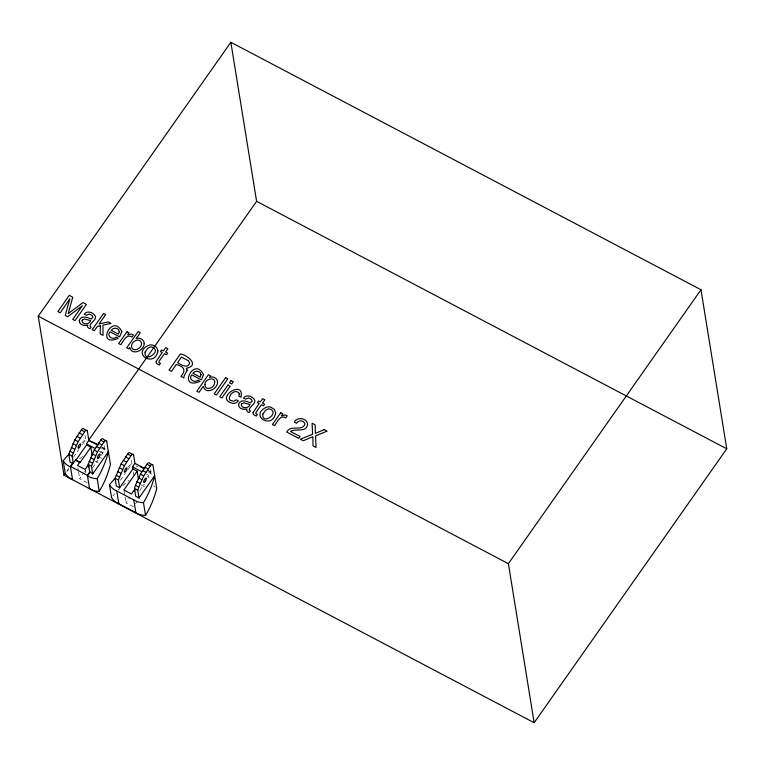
<?xml version="1.0" encoding="UTF-8"?>
<svg xmlns="http://www.w3.org/2000/svg" width="765" height="765" viewBox="0 0 765 765"><rect width="100%" height="100%" fill="white"/><g stroke="black" fill="none" stroke-linecap="round" stroke-linejoin="round"><path stroke-width="0.57" stroke-dasharray="3.83 2.87" d="M73.469 457.183L78.91 449.438M82.304 444.599L85.709 439.76A115.678 101.563 -9.2 0 0 81.53 442.878M66.756 471.355L68.812 468.429M87.239 482.705L79.684 478.727L83.653 473.086M84.313 472.139L85.642 470.255M101.305 455.309L104.901 448.892L104.212 444.647M92.508 467.826L97.92 460.119M120.43 480.238L125.192 473.468M127.908 469.595L131.991 463.791L131.035 457.9M133.521 506.736L125.967 502.758L129.935 497.116M147.243 476.519L148.946 477.408L148.601 475.285L151.011 471.862L150.495 468.677M139.679 490.594L144.308 483.996M135.501 503.915L137.49 501.094M147.999 470.274L151.011 471.862M101.888 447.305L104.901 448.892M136.113 465.962L138.178 467.052M148.477 472.474L152.598 474.644M101.162 447.898L108.372 451.694M146.593 474.233L148.601 475.285M100.483 451.264L102.491 452.316M99.259 451.589L102.663 453.377M141.095 484.924L146.756 487.907M94.812 460.893L98.589 462.882M133.301 471.9L133.865 475.371M124.093 491.187L124.838 495.816M125.03 496.973L125.967 502.758M84.944 435.046L86.082 442.084M85.269 470.552L85.623 472.76M77.887 467.673L78.432 470.991M78.604 472.101L79.684 478.727M147.846 470.752A61.401 53.904 -9.2 0 1 153.038 474.396M127.812 466.908A115.678 101.563 -9.2 0 1 131.991 463.791M112.838 495.959A115.678 101.563 -9.2 0 1 114.836 493.664M118.326 489.935A115.678 101.563 -9.2 0 1 119.77 488.491M122.754 485.66A115.678 101.563 -9.2 0 1 129.056 480.286M153.421 485.861A61.401 53.904 -9.2 0 1 155.104 487.133M99.909 457.327A61.401 53.904 -9.2 0 1 101.793 458.359M102.462 447.286A61.401 53.904 -9.2 0 1 105.073 449.093M67.215 471.154A115.678 101.563 -9.2 0 1 68.554 469.634M79.57 458.895A115.678 101.563 -9.2 0 1 83.586 455.615"/><path stroke-width="1.15" d="M71.088 466.076L72.895 463.514L70.064 462.022L68.802 454.267L74.817 439.923L81.874 429.28A5.967 1.855 -62.2 0 1 83.987 429.146L87.296 430.886L88.845 440.439L86.435 443.863L86.608 444.924L75.773 460.339L80.029 462.567L90.853 447.162L86.608 444.924M69.271 453.903A115.678 101.563 -9.2 0 0 63.189 460.75L65.254 473.487A16.782 14.736 -9.2 0 0 72.551 479.674L70.399 466.401L72.809 462.978L73.287 463.227L72.111 456.007L78.126 441.663L85.183 431.02A5.967 1.855 -62.2 0 1 87.296 430.886M88.166 464.451L94.181 450.107L101.229 439.464A5.967 1.855 -62.2 0 1 103.352 439.34L106.651 441.08L110.437 464.432A115.678 101.563 -9.2 0 1 99.249 491.379A16.782 14.736 -9.2 0 1 89.553 488.615L87.401 475.352L89.811 471.928L88.166 464.451L91.475 466.191L92.728 473.946L89.811 471.928M91.475 466.191L97.48 451.847L104.537 441.204A5.967 1.855 -62.2 0 1 106.651 441.08M115.094 478.297L121.1 463.953L128.157 453.31A5.967 1.855 -62.2 0 1 130.27 453.176L133.579 454.917L134.956 463.408L132.546 466.832L132.89 468.955L119.656 487.793L116.347 486.052L115.094 478.297L118.393 480.038L119.656 487.793M118.393 480.038L124.408 465.684L131.465 455.051A5.967 1.855 -62.2 0 1 133.579 454.917M115.553 477.934A115.678 101.563 -9.2 0 0 109.481 484.781L111.537 497.518A16.782 14.736 -9.2 0 0 118.833 503.705L135.835 512.646A16.782 14.736 -9.2 0 0 145.541 515.409L143.476 502.672A115.678 101.563 -9.2 0 0 154.654 475.725L139.01 497.977L135.701 496.236L134.449 488.481L135.443 485.354L140.464 474.137L147.511 463.494A5.967 1.855 -62.2 0 1 149.634 463.37L152.111 464.68M139.01 497.977L137.757 490.222L138.742 487.095L143.763 475.878L150.82 465.235A5.967 1.855 -62.2 0 1 152.943 465.11L156.72 488.462A115.678 101.563 -9.2 0 1 145.541 515.409M38.25 316.194L230.848 42.266L700.989 289.744L726.75 448.806L534.152 722.734L64.011 475.256L38.25 316.194L508.39 563.671L534.152 722.734M64.011 475.256L65.379 473.305M88.683 440.162L256.61 201.329L230.848 42.266M73.287 463.227L75.687 459.803L80.029 462.567M79.942 462.041L77.533 465.464L85.087 469.442L87.497 466.019L89.189 466.908M89.897 472.454L87.487 475.878A16.782 14.736 -9.2 0 0 97.193 478.641L99.249 491.379M92.728 473.946L108.372 451.694A115.678 101.563 -9.2 0 1 97.193 478.641M132.89 468.955L137.136 471.192L123.901 490.021L131.456 493.999L134.764 489.294M133.904 491.465L135.233 489.581M508.39 563.671L700.989 289.744M146.861 464.164L150.169 465.904M256.61 201.329L726.75 448.806M127.506 453.98L130.805 455.72M81.224 429.949L84.523 431.69M100.578 440.133L103.887 441.874M125.393 456.906L128.692 458.646M144.748 467.099L148.056 468.84M79.101 432.875L82.41 434.616M98.465 443.069L101.774 444.809M134.956 463.408L144.987 468.696M88.845 440.439L97.872 445.201M123.184 460.32L126.493 462.06M142.548 470.513L145.847 472.254M76.902 436.289L80.21 438.029M96.266 446.483L99.565 448.223M132.546 466.832L141.573 471.584M86.435 443.863L95.462 448.625M121.1 463.953L124.408 465.684M140.464 474.137L143.763 475.878M74.817 439.923L78.126 441.663M94.181 450.107L97.48 451.847M119.187 467.692L122.496 469.433M138.551 477.886L141.86 479.626M72.904 443.662L76.213 445.402M92.269 453.855L95.577 455.596M117.504 471.47L120.813 473.21M136.868 481.654L140.167 483.394M71.222 447.439L74.53 449.179M90.576 457.633L93.885 459.373M116.079 475.17L119.388 476.911M135.443 485.354L138.742 487.095M69.797 451.14L73.105 452.88M89.161 461.324L92.46 463.064M134.449 488.481L137.757 490.222M68.802 454.267L72.111 456.007M70.399 466.401L87.401 475.352M109.481 484.781A16.782 14.736 -9.2 0 0 116.768 490.967L133.77 499.908A16.782 14.736 -9.2 0 0 143.476 502.672M137.136 471.192L138.455 479.301M133.77 499.908L135.835 512.646M116.768 490.967L118.833 503.705M90.853 447.162L92.173 455.271M87.497 466.019L87.583 466.545M75.687 459.803L75.773 460.339M72.809 462.978L72.895 463.514M140.234 466.746A61.401 53.904 -9.2 0 1 144.126 468.62M89.897 441.099A61.401 53.904 -9.2 0 1 97.843 444.589M70.485 466.937A16.782 14.736 -9.2 0 1 63.189 460.75M239.282 393.841L238.89 396.127L241.023 397.245C244.676 378.168 213.196 398.957 233.096 403.442A5.317 4.667 -9.2 0 0 236.385 402.6L238.451 400.908L236.318 399.789L233.765 401.271L230.303 400.382A3.194 2.802 -9.2 0 1 229.328 398.307C229.596 394.166 234.979 389.098 238.757 392.828L239.282 393.841M100.349 325.775L100.225 333.875L103.026 335.347L102.95 325.182L111.049 323.385L108.248 321.912L99.096 323.968L105.713 314.558L103.61 313.459L92.221 329.658L94.325 330.767L97.442 326.33L100.349 325.775M204.915 384.642C204.762 390.752 213.454 388.658 214.382 383.982C217.126 376.246 204.867 378.149 204.915 384.642M131.523 345.79C131.504 353.22 142.29 348.926 141.477 343.093C140.158 337.212 131.743 340.913 131.523 345.79M79.292 320.497C78.805 324.733 84.437 326.32 87.698 325.135L87.306 326.426L88.434 328.013L90.088 328.606L91.112 327.143C86.713 324.905 96.639 320.478 95.501 316.519C93.846 312.522 87.047 309.988 84.236 314.214L86.282 315.285L89.18 314.071L92.029 315.438L92.928 317.198L91.188 319.053C87.621 317.389 80.774 314.951 79.292 320.497M238.594 404.35C238.097 408.587 243.729 410.174 246.99 408.988L246.598 410.279L247.736 411.866L249.38 412.459L250.413 410.996C246.005 408.759 255.931 404.331 254.802 400.372C253.148 396.375 246.34 393.841 243.528 398.068L245.575 399.139L248.482 397.915L251.322 399.292L252.23 401.051L250.48 402.906C246.923 401.243 240.076 398.804 238.594 404.35M121.826 331.599L119.598 336.849L110.055 331.819C106.182 335.921 112.799 340.502 116.165 337.183L118.317 338.321C95.338 348.094 112.044 312.225 121.826 331.599M203.547 374.62L201.329 379.87L191.776 374.84C187.903 378.943 194.52 383.514 197.886 380.205L200.038 381.333C177.059 391.116 193.774 355.247 203.547 374.62M307.587 424.355C306.507 433.095 295.567 428.018 290.509 431.47L300.023 436.471L298.704 438.345L286.741 432.053C290.509 424.451 301.228 431.527 304.757 424.738L304.747 423.418C303.399 419.899 298.207 420.004 296.562 423.255L294.334 422.089C297.145 416.389 307.234 418.034 307.587 424.355M157.896 350.829C155.027 368.481 130.729 353.468 148.831 345.225A6.397 5.613 -9.2 0 1 153.134 345.225L156.605 347.415L157.896 350.829M275.639 412.813C272.77 430.456 248.472 415.443 266.564 407.2A6.397 5.613 -9.2 0 1 270.877 407.2L274.348 409.399L275.639 412.813M156.117 361.463L156.376 363.442L159.34 364.991L160.44 363.423L158.881 362.486L159.005 361.415L164.418 353.698L166.502 354.797L167.64 353.181L165.565 352.082L167.879 348.783L165.661 347.616L163.347 350.915L161.578 349.988L160.44 351.604L162.209 352.541L156.117 361.463M253.081 412.498L253.33 414.477L256.294 416.026L257.394 414.458L255.835 413.521L255.959 412.45L261.381 404.742L263.456 405.832L264.604 404.216L262.519 403.117L264.833 399.818L262.625 398.661L260.301 401.95L258.541 401.023L257.403 402.648L259.163 403.576L253.081 412.498M187.138 370.107L184.059 376.141L183.877 377.91L180.913 376.342C186.354 370.231 184.107 366.693 176.342 364.417L171.456 371.369L169.036 370.097L180.425 353.889C187.98 355.266 199.923 365.594 186.278 368.261L187.138 370.107M145.111 352.091C143.629 363.757 162.486 351.25 152.273 347.109A3.548 3.108 -9.2 0 0 149.366 347.367L147.607 348.544L145.111 352.091M262.854 414.066C261.372 425.732 280.22 413.224 270.016 409.084A3.548 3.108 -9.2 0 0 267.109 409.342L265.35 410.518L262.854 414.066M217.566 382.337C217.461 389.375 205.403 394.817 203.261 386.296L199.015 392.33L196.825 391.173L208.405 374.707L210.538 375.825L209.428 377.394C212.899 375.787 217.872 378.216 217.566 382.337M144.193 343.648C144.126 350.791 131.504 356.088 129.792 347.367L128.73 348.878L126.713 347.817L138.14 331.561L140.272 332.679L136.141 338.56C139.603 337.126 144.461 339.631 144.193 343.648M119.292 331.694L118.46 334.085L111.221 330.279C113.096 327.085 119.168 327.659 119.292 331.694M201.013 374.716L200.181 377.107L192.943 373.291C194.817 370.107 200.889 370.681 201.013 374.716M189.596 362.993C188.19 369.237 180.626 364.752 177.633 362.591L181.525 357.054L188.496 360.841L189.596 362.993M69.739 299.096L65.264 315.467L67.664 316.729L82.362 305.751L72.713 319.387L75.008 320.602L86.397 304.394L82.974 302.596L68.238 313.602L72.732 297.203L69.271 295.376L57.882 311.584L60.186 312.799L69.739 299.096M82.295 320.124L81.932 320.984C82.677 325.221 89.629 324.58 90.71 320.631L84.466 319.005L82.295 320.124M241.587 403.977L241.224 404.838C241.979 409.074 248.931 408.434 250.012 404.484L243.767 402.859L241.587 403.977M126.952 331.761L118.642 343.571L120.832 344.719C123.06 341.506 126.789 333.272 131.963 336.983L133.435 334.888L131.398 334.028L127.592 334.888L129.036 332.851L126.952 331.761M225.618 377.68L214.229 393.879L216.418 395.036L227.807 378.838L225.618 377.68M227.97 385.005L219.708 396.767L221.927 397.934L230.198 386.182L227.97 385.005M231.097 380.568L229.51 382.816L231.738 383.982L233.325 381.735L231.097 380.568M280.707 412.698L272.407 424.508L274.597 425.665C276.815 422.443 280.554 414.209 285.728 417.92L287.2 415.825L285.154 414.965L281.357 415.835L282.792 413.789L280.707 412.698M324.245 429.595L315.362 433.411L315.151 424.814L312.12 423.217L312.569 434.271L300.329 439.206L303.256 440.745L312.885 436.691L313.028 445.89L316.031 447.468L315.582 435.859L327.124 431.116L324.245 429.595M144.977 481.768A2.467 0.765 -62.2 0 0 146.211 478.115A2.467 0.765 -62.2 0 0 143.897 480.956A2.467 0.765 -62.2 0 0 144.977 481.768M125.613 471.575A2.467 0.765 -62.2 0 0 126.856 467.922A2.467 0.765 -62.2 0 0 124.542 470.762A2.467 0.765 -62.2 0 0 125.613 471.575M79.331 447.544A2.467 0.765 -62.2 0 0 80.574 443.891A2.467 0.765 -62.2 0 0 78.26 446.731A2.467 0.765 -62.2 0 0 79.331 447.544M98.695 457.738A2.467 0.765 -62.2 0 0 99.928 454.085A2.467 0.765 -62.2 0 0 97.614 456.925A2.467 0.765 -62.2 0 0 98.695 457.738"/></g></svg>
